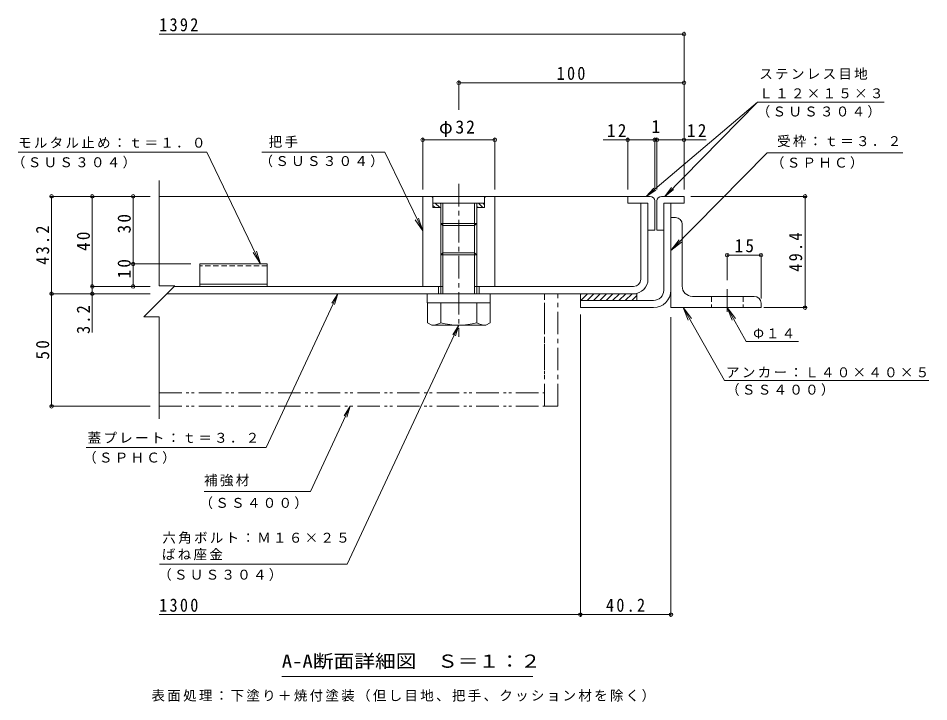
# Model space of a CAD drawing. Units: millimetres on the paper, enlarged 10 times, with parts at other scales. Extents: x -2570 to 2419, y -1962 to 1656.
# Drawn here: x 397 to 2419, y -147 to 1370 of the extents above; entities that cross this region are included whole.
import ezdxf
from ezdxf.enums import TextEntityAlignment as Align

# ---------------------------------------------------------------- set-up
doc = ezdxf.new("R2010")
doc.units = ezdxf.units.MM
doc.header["$LTSCALE"] = 10
doc.header["$PDMODE"] = 32
doc.header["$PDSIZE"] = 8
for name, pattern in [('CHAIN1', [8, 5, -1, 1, -1]), ('DASHED1', [1.8, 1.2, -0.6]), ('DOUBLE_CHAIN1', [8.8, 5, -1, 0.6, -0.6, 0.6, -1])]:
    doc.linetypes.add(name, pattern=pattern)
for name, color, linetype, lineweight in [('D-1', 2, 'Continuous', 9), ('D-2', 3, 'Continuous', 9), ('D-3', 4, 'Continuous', 9), ('D-4', 7, 'Continuous', 9), ('D-5', 7, 'Continuous', 9), ('D-6', 6, 'Continuous', 9), ('D-7', 4, 'CHAIN1', 9), ('D-8', 5, 'CHAIN1', 5), ('D-9', 134, 'Continuous', 5), ('D-C', 2, 'Continuous', 9), ('D-E', 3, 'Continuous', 9), ('D-F', 7, 'Continuous', 9)]:
    doc.layers.add(name, color=color, linetype=linetype, lineweight=lineweight)
doc.styles.add('ＭＳ ゴシック', font='')
doc.styles.get('ＭＳ ゴシック').set_extended_font_data('MS Gothic')

msp = doc.modelspace()

# ---------------------------------------------------------------- linework, layer by layer
at = {"layer": 'D-1'}
for p, q in [((1830.41, 766.18), (1830.41, 959.68)), ((1846.41, 766.18), (1846.41, 959.68)), ((1645.41, 743.68), (1807.91, 743.68))]:
    msp.add_line(p, q, dxfattribs=at)
msp.add_lwpolyline([(1645.41, 743.68), (1645.41, 727.68), (1807.91, 727.68)], dxfattribs=at)
for radius in [22.5, 38.5]:
    msp.add_arc((1807.91, 766.18), radius, 270, 0, dxfattribs=at)
at = {"layer": 'D-2'}
for p, q in [((1795.41, 959.68), (1779.41, 959.68)), ((1779.41, 790.68), (1779.41, 959.68)), ((1795.41, 959.68), (1795.41, 790.68)), ((1335.41, 774.68), (743.41, 774.68)), ((1330.41, 774.68), (1330.41, 758.68)), ((1763.41, 774.68), (1415.41, 774.68)), ((1420.41, 774.68), (1420.41, 758.68)), ((727.41, 758.68), (1763.41, 758.68))]:
    msp.add_line(p, q, dxfattribs=at)
for radius in [16, 32]:
    msp.add_arc((1763.41, 790.68), radius, 270, 0, dxfattribs=at)
at = {"layer": 'D-3'}
for p, q in [((1750.41, 974.68), (710.41, 974.68)), ((1825.41, 974.68), (1875.41, 974.68)), ((1750.41, 959.68), (1795.41, 959.68)), ((1795.41, 959.68), (1795.41, 899.68)), ((1810.41, 964.68), (1810.41, 899.68)), ((1815.41, 964.68), (1815.41, 899.68)), ((1830.41, 899.68), (1830.41, 959.68)), ((1795.41, 899.68), (1810.41, 899.68)), ((1830.41, 899.68), (1815.41, 899.68)), ((800.41, 824.68), (800.41, 774.68)), ((950.41, 824.68), (800.41, 824.68)), ((950.41, 779.68), (800.41, 779.68))]:
    msp.add_line(p, q, dxfattribs=at)
at = {"layer": 'D-3', "linetype": 'DASHED1'}
msp.add_line((950.41, 820.35), (800.41, 820.35), dxfattribs=at)
at = {"layer": 'D-3'}
for points in [[(1800.41, 974.68), (1750.41, 974.68), (1750.41, 959.68)], [(1875.41, 974.68), (1875.41, 959.68), (1830.41, 959.68)], [(950.41, 824.68), (950.41, 774.68), (800.41, 774.68)]]:
    msp.add_lwpolyline(points, dxfattribs=at)
for centre, start, end in [((1800.41, 964.68), 0, 90), ((1825.41, 964.68), 90, 180)]:
    msp.add_arc(centre, 10, start, end, dxfattribs=at)
at = {"layer": 'D-4'}
msp.add_line((1540.08, -91.18), (982.58, -91.18), dxfattribs=at)
at = {"layer": 'D-5'}
for p, q in [((2038.27, 1184.09), (1791.62, 974.68)), ((2319.73, 1184.09), (2038.27, 1184.09)), ((1211.36, 1072.47), (938.11, 1072.47)), ((1211.36, 1072.47), (1295.41, 897.83)), ((2361.5, 1071.58), (2059.93, 1071.58)), ((1791.62, 974.68), (1808.4, 993.2)), ((1791.62, 974.68), (1812.63, 988.23)), ((1832.54, 974.68), (1852.23, 990.07)), ((1295.41, 897.83), (1278.98, 922.93)), ((1295.41, 897.83), (1286.04, 926.33)), ((1846.41, 854.24), (1864.46, 878.2)), ((935.67, 824.68), (919.25, 849.78)), ((935.67, 824.68), (926.3, 853.17)), ((947.78, 417.13), (1107.04, 758.68)), ((1107.04, 758.68), (1093.61, 737.59)), ((1107.04, 758.68), (1099.52, 734.83)), ((1873.69, 727.68), (1891.73, 703.7)), ((1873.69, 727.68), (1884.91, 699.85)), ((1965, 565.99), (1873.69, 727.68)), ((1971.41, 727.68), (1982.63, 699.85)), ((1971.41, 727.68), (1989.45, 703.7)), ((2013.74, 652.73), (1971.41, 727.68)), ((1127.94, 157.97), (1375.41, 688.67)), ((1375.41, 688.67), (1361.98, 667.59)), ((1375.41, 688.67), (1367.89, 664.83)), ((2013.74, 652.73), (2129.88, 652.73)), ((1965, 565.99), (2418.78, 565.99)), ((1046.08, 319.47), (1134.31, 508.68)), ((1134.31, 508.68), (1120.87, 487.59)), ((1134.31, 508.68), (1126.79, 484.83)), ((947.78, 417.13), (548.11, 417.13)), ((1046.08, 319.47), (810.06, 319.47)), ((1127.94, 157.97), (710.95, 157.97))]:
    msp.add_line(p, q, dxfattribs=at)
for points in [[(2038.27, 1184.09), (1832.54, 974.68), (1847.58, 994.64)], [(397.49, 1072.47), (816.42, 1072.47), (935.67, 824.68)], [(2059.93, 1071.58), (1846.41, 854.24), (1870.05, 872.72)]]:
    msp.add_lwpolyline(points, dxfattribs=at)
at = {"layer": 'D-6'}
for p, q in [((1645.41, 757.07), (1647.02, 758.68)), ((1645.41, 758.68), (1770.41, 758.68)), ((1645.41, 758.68), (1645.41, 743.68)), ((1646.16, 743.68), (1661.16, 758.68)), ((1660.3, 743.68), (1675.3, 758.68)), ((1674.44, 743.68), (1689.44, 758.68)), ((1688.59, 743.68), (1703.59, 758.68)), ((1702.73, 743.68), (1717.73, 758.68)), ((1716.87, 743.68), (1731.87, 758.68)), ((1731.01, 743.68), (1746.01, 758.68)), ((1745.15, 743.68), (1760.15, 758.68)), ((1759.3, 743.68), (1770.41, 754.79)), ((1770.41, 758.68), (1770.41, 743.68))]:
    msp.add_line(p, q, dxfattribs=at)
at = {"layer": 'D-7'}
msp.add_line((1971.41, 768.72), (1971.41, 710.25), dxfattribs=at)
at = {"layer": 'D-8'}
msp.add_line((1595.41, 508.68), (1595.41, 758.68), dxfattribs=at)
msp.add_lwpolyline([(1595.41, 508.68), (1565.41, 508.68), (1565.41, 758.68), (1595.41, 758.68)], dxfattribs=at)
at = {"layer": 'D-9'}
for p, q in [((1305.91, 738.68), (1305.91, 694.3)), ((1335.41, 694.16), (1335.41, 738.68)), ((1415.41, 694.16), (1415.41, 738.68)), ((1444.91, 738.68), (1444.91, 694.16)), ((1315.45, 688.8), (1305.91, 694.3)), ((1435.41, 688.67), (1315.66, 688.67)), ((1435.41, 688.67), (1444.91, 694.16))]:
    msp.add_line(p, q, dxfattribs=at)
at = {"layer": 'D-9', "linetype": 'DOUBLE_CHAIN1'}
msp.add_line((710.41, 538.68), (1565.41, 538.68), dxfattribs=at)
msp.add_lwpolyline([(710.41, 508.68), (1565.41, 508.68), (1565.41, 758.68)], dxfattribs=at)
at = {"layer": 'D-9'}
for centre, radius, start, end in [((1316.7, 723.18), 34.53, 267.86055, 302.81094), ((1375.41, 837.27), 148.6, 254.38446, 285.61554), ((1434.12, 723.18), 34.53, 237.18906, 272.13945)]:
    msp.add_arc(centre, radius, start, end, dxfattribs=at)
at = {"layer": 'D-C', "linetype": 'CHAIN1'}
msp.add_line((1375.41, 1002.35), (1375.41, 663.04), dxfattribs=at)
at = {"layer": 'D-C'}
for p, q in [((1295.41, 974.68), (1315.41, 974.68)), ((1295.41, 774.68), (1295.41, 974.68)), ((1317.91, 972.18), (1315.41, 974.68)), ((1432.91, 974.68), (1317.91, 974.68)), ((1317.91, 949.68), (1317.91, 974.68)), ((1435.41, 974.68), (1432.91, 972.18)), ((1432.91, 949.68), (1432.91, 974.68)), ((1455.41, 974.68), (1435.41, 974.68)), ((1455.41, 774.68), (1455.41, 974.68)), ((1432.91, 959.68), (1317.91, 959.68)), ((1322.81, 949.68), (1317.91, 954.57)), ((1333.41, 949.68), (1323.41, 959.68)), ((1335.41, 958.29), (1334.02, 959.68)), ((1335.41, 758.68), (1335.41, 959.68)), ((1340.41, 758.68), (1340.41, 959.68)), ((1410.41, 758.68), (1410.41, 959.68)), ((1415.41, 933.45), (1415.41, 959.68)), ((1418.27, 949.68), (1415.41, 952.53)), ((1428.87, 949.68), (1418.87, 959.68)), ((1432.91, 956.25), (1429.48, 959.68)), ((1335.41, 949.68), (1317.91, 949.68)), ((1432.91, 949.68), (1415.41, 949.68)), ((1415.41, 758.68), (1415.41, 933.45)), ((1415.41, 914.68), (1335.41, 914.68)), ((1415.41, 914.95), (1410.41, 909.68)), ((1340.41, 849.68), (1335.41, 844.68)), ((1410.41, 849.68), (1340.41, 849.68)), ((1415.41, 844.68), (1410.41, 849.68)), ((1415.41, 844.68), (1335.41, 844.68)), ((1295.41, 774.68), (1340.41, 774.68)), ((1455.41, 774.68), (1410.41, 774.68))]:
    msp.add_line(p, q, dxfattribs=at)
at = {"layer": 'D-C', "color": 134, "lineweight": 5}
for p, q in [((1305.41, 758.68), (1445.41, 758.68)), ((1445.41, 758.68), (1445.41, 738.68))]:
    msp.add_line(p, q, dxfattribs=at)
at = {"layer": 'D-C'}
msp.add_lwpolyline([(1410.41, 909.68), (1340.41, 909.68), (1335.41, 914.68)], dxfattribs=at)
at = {"layer": 'D-C', "color": 134, "lineweight": 5}
msp.add_lwpolyline([(1305.41, 758.68), (1305.41, 738.68), (1445.41, 738.68)], dxfattribs=at)
at = {"layer": 'D-E'}
for p, q in [((1856.41, 927.68), (1846.41, 927.68)), ((1846.41, 727.68), (1846.41, 927.68)), ((1871.41, 775.18), (1871.41, 912.68)), ((1893.91, 752.68), (2031.41, 752.68)), ((2046.41, 727.68), (1846.41, 727.68)), ((2046.41, 737.68), (2046.41, 727.68))]:
    msp.add_line(p, q, dxfattribs=at)
at = {"layer": 'D-E', "linetype": 'DASHED1'}
for p, q in [((1936.41, 752.68), (1936.41, 727.68)), ((2006.41, 752.68), (2006.41, 727.68))]:
    msp.add_line(p, q, dxfattribs=at)
at = {"layer": 'D-E'}
for centre, radius, start, end in [((1856.41, 912.68), 15, 0, 90), ((1893.91, 775.18), 22.5, 180, 270), ((2031.41, 737.68), 15, 0, 90)]:
    msp.add_arc(centre, radius, start, end, dxfattribs=at)
at = {"layer": 'D-F'}
for p, q in [((1875.41, 1334.7), (710.41, 1334.7)), ((1875.41, 989.68), (1875.41, 1339.7)), ((1375.41, 1166.96), (1375.41, 1231.88)), ((1875.41, 1226.88), (1375.41, 1226.88)), ((1875.41, 1226.7), (1875.41, 1221.88)), ((1295.41, 989.68), (1295.41, 1105.25)), ((1455.41, 1100.25), (1295.41, 1100.25)), ((1455.41, 989.68), (1455.41, 1105.25)), ((1810.41, 1100.25), (1695.8, 1100.25)), ((1750.41, 989.68), (1750.41, 1105.25)), ((1810.41, 989.68), (1810.41, 1105.25)), ((1815.41, 1100.25), (1810.41, 1100.25)), ((1815.41, 989.68), (1815.41, 1105.25)), ((1924.65, 1100.25), (1815.41, 1100.25)), ((710.41, 1009.68), (710.41, 776.08)), ((468.59, 974.68), (690.41, 974.68)), ((471.59, 758.68), (471.59, 974.68)), ((562.02, 774.68), (562.02, 974.68)), ((1890.41, 974.68), (2149.1, 974.68)), ((2144.1, 727.67), (2144.1, 974.68)), ((1971.41, 847.17), (1971.41, 788.72)), ((1971.41, 844.17), (2046.41, 844.17)), ((2046.41, 847.17), (2046.41, 747.68)), ((649.64, 824.68), (780.41, 824.68)), ((559.02, 774.68), (690.41, 774.68)), ((562.02, 758.68), (562.02, 774.68)), ((468.59, 758.68), (690.41, 758.68)), ((471.59, 758.68), (471.59, 508.68)), ((562.02, 758.68), (562.02, 672.8)), ((2149.1, 727.67), (2052.43, 727.67)), ((1645.41, 712.68), (1645.41, 41.2)), ((710.41, 707.27), (676, 707.27)), ((710.41, 707.27), (710.41, 480.47)), ((1846.41, 706.29), (1846.41, 41.2)), ((468.59, 508.68), (690.41, 508.68)), ((1645.41, 46.2), (710.41, 46.2)), ((1846.41, 46.2), (1645.41, 46.2))]:
    msp.add_line(p, q, dxfattribs=at)
for points in [[(652.64, 774.68), (652.64, 824.68), (652.64, 974.68)], [(710.41, 776.08), (744.82, 776.08), (676, 707.27)]]:
    msp.add_lwpolyline(points, dxfattribs=at)
for p in [(1875.41, 1334.7), (1375.41, 1226.88), (1875.41, 1226.88), (1295.41, 1100.25), (1455.41, 1100.25), (1750.41, 1100.25), (1810.41, 1100.25), (1815.41, 1100.25), (1875.41, 1100.25), (471.59, 974.68), (562.02, 974.68), (652.64, 974.68), (2144.1, 974.68), (1971.41, 844.17), (2046.41, 844.17), (652.64, 824.68), (562.02, 774.68), (652.64, 774.68), (471.59, 758.68), (562.02, 758.68), (2144.1, 727.67), (471.59, 508.68), (1645.41, 46.2), (1846.41, 46.2)]:
    msp.add_point(p, dxfattribs=at)

# ---------------------------------------------------------------- texts
at = {"layer": 'D-4', "color": 2, "style": 'ＭＳ ゴシック', "width": 1.15}
msp.add_text('A-A断面詳細図\u3000Ｓ＝１：２', height=29.33, dxfattribs=at).set_placement((982.58, -80.55), align=Align.BOTTOM_LEFT)
at = {"layer": 'D-4', "insert": (693.37, -147.31), "char_height": 21.99, "attachment_point": 7, "style": 'ＭＳ ゴシック'}
msp.add_mtext('\\T1.17;表面処理：下塗り＋焼付塗装（但し目地、把手、クッション材を除く）', dxfattribs=at)
at = {"layer": 'D-5', "char_height": 21.99, "attachment_point": 7, "style": 'ＭＳ ゴシック'}
for s, insert in [('\\T1.17;ステンレス目地', (2042.61, 1233.41)), ('\\T1.17;Ｌ１２×１５×３', (2042.61, 1192.08)), ('\\T1.17;（ＳＵＳ３０４）', (2036.86, 1149.24)), ('\\T1.17;モルタル止め：ｔ＝１．０', (397.09, 1081.48)), ('\\T1.17;把手', (953.61, 1082.31)), ('\\T1.17;受枠：ｔ＝３．２', (2081.88, 1083.9)), ('\\T1.17;（ＳＵＳ３０４）', (383.53, 1036.57)), ('\\T1.17;（ＳＵＳ３０４）', (933.17, 1039.23)), ('\\T1.17;（ＳＰＨＣ）', (2068.26, 1035.73)), ('\\T1.17;Φ１４', (2028.94, 658.69)), ('\\T1.17;アンカー：Ｌ４０×４０×５', (1968.78, 571.96)), ('\\T1.17;（ＳＳ４００）', (1968.78, 531.72)), ('\\T1.17;蓋プレート：ｔ＝３．２', (551.63, 426.37)), ('\\T1.17;（ＳＰＨＣ）', (541.58, 381.01)), ('\\T1.17;補強材', (810.06, 330.95)), ('\\T1.17;（ＳＳ４００）', (799.86, 280.42)), ('\\T1.17;六角ボルト：Ｍ１６×２５', (717.48, 203.33)), ('\\T1.17;ばね座金', (716.44, 166.6)), ('\\T1.17;（ＳＵＳ３０４）', (708.17, 121.05))]:
    msp.add_mtext(s, dxfattribs=dict(at, insert=insert))
at = {"layer": 'D-F', "color": 2, "style": 'ＭＳ ゴシック'}
msp.add_text('1', height=29.33, dxfattribs=at).set_placement((1802.91, 1106.25), align=Align.BOTTOM_LEFT)
at = {"layer": 'D-F', "color": 2, "char_height": 29.33, "attachment_point": 7, "style": 'ＭＳ ゴシック'}
for s, insert in [('\\T1.28;\\W0.9;1392', (710.41, 1340.7)), ('\\T1.27;\\W0.9;100', (1592.91, 1232.88)), ('\\T1.19;φ32', (1331.66, 1106.25)), ('\\T1.27;\\W0.95;12', (1704.44, 1106.25)), ('\\T1.27;\\W0.95;12', (1882.05, 1106.25)), ('\\T1.27;\\W0.95;15', (1987.66, 850.17)), ('\\T1.28;\\W0.9;1300', (710.41, 52.2)), ('\\T1.28;\\W0.9;40.2', (1702.16, 52.2))]:
    msp.add_mtext(s, dxfattribs=dict(at, insert=insert))
at = {"layer": 'D-F', "color": 2, "char_height": 29.33, "attachment_point": 7, "rotation": 90, "style": 'ＭＳ ゴシック'}
for s, insert in [('\\T1.27;\\W0.95;30', (647.64, 892.43)), ('\\T1.28;\\W0.9;43.2', (466.59, 822.93)), ('\\T1.27;\\W0.95;40', (557.02, 853.43)), ('\\T1.28;\\W0.9;49.4', (2138.1, 807.43)), ('\\T1.27;\\W0.95;10', (647.64, 792.43)), ('\\T1.27;\\W0.9;3.2', (557.02, 669.33)), ('\\T1.27;\\W0.95;50', (466.59, 612.43))]:
    msp.add_mtext(s, dxfattribs=dict(at, insert=insert))

doc.saveas('drawing.dxf')
